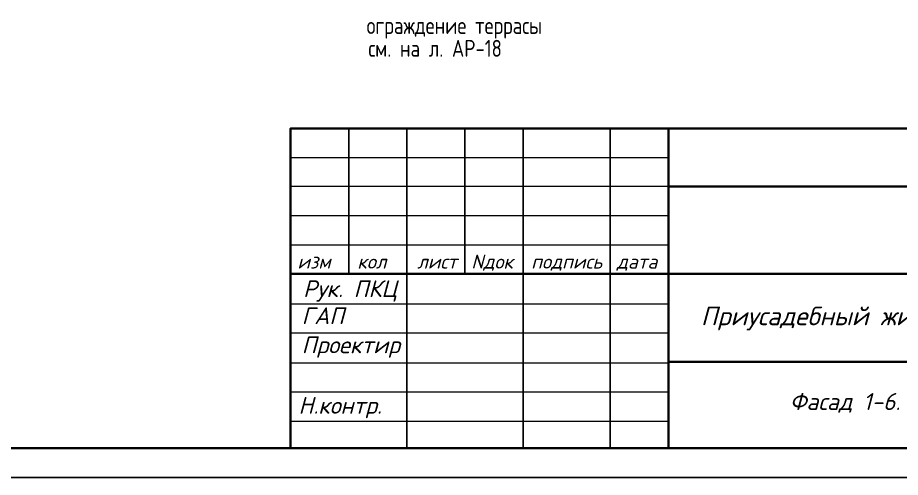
# Model space of a CAD drawing. Extents: x -12289450 to -10763036, y -7834513 to -6150123.
# Drawn here: x -11163120 to -11152186, y -7715920 to -7710229 of the extents above; entities that cross this region are included whole.
import ezdxf

# ---------------------------------------------------------------- set-up
doc = ezdxf.new("R2010")
doc.units = 0
doc.header["$LTSCALE"] = 25
for name, color, linetype in [('Annotation - Text', 7, 'Continuous'), ('ArchiCAD', 7, 'Continuous'), ('kassa', 7, 'Continuous'), ('Новое', 51, 'Continuous')]:
    doc.layers.add(name, color=color, linetype=linetype)
doc.styles.add('gismo', font='isocpeui.ttf')
doc.styles.add('GOST 2.304', font='cs_gost2304.shx')

msp = doc.modelspace()

# ---------------------------------------------------------------- linework, layer by layer
at = {"layer": 'ArchiCAD', "color": 7, "linetype": 'Continuous', "lineweight": 35}
for p, q in [((-11159738.8, -7711599.9), (-11146419, -7711599.9)), ((-11155058.8, -7711599.9), (-11155058.8, -7715559.9)), ((-11155058.8, -7712319.9), (-11146419, -7712319.9)), ((-11159738.8, -7713399.9), (-11146419, -7713399.9)), ((-11155058.8, -7714491.3), (-11146419, -7714491.3))]:
    msp.add_line(p, q, dxfattribs=at)
for points in [[(-11174858.9, -7694896.2), (-11146419, -7694896.2), (-11146419, -7715560.1), (-11174858.9, -7715560.1)], [(-11146419, -7715559.9), (-11159738.8, -7715559.9), (-11159738.8, -7711599.9), (-11146419, -7711599.9), (-11146419, -7715559.9)]]:
    msp.add_lwpolyline(points, close=True, dxfattribs=at)
at = {"layer": 'kassa', "lineweight": 15}
for p, q in [((-11159738.8, -7711959.9), (-11155058.8, -7711959.9)), ((-11155058.8, -7712319.9), (-11159738.8, -7712319.9)), ((-11159738.8, -7712679.9), (-11155058.8, -7712679.9)), ((-11159738.8, -7713039.9), (-11155058.8, -7713039.9)), ((-11159738.8, -7713771.3), (-11155058.8, -7713771.3)), ((-11159738.8, -7714131.3), (-11155058.8, -7714131.3)), ((-11159738.8, -7714502.7), (-11155058.8, -7714502.7)), ((-11159738.8, -7714862.7), (-11155058.8, -7714862.7)), ((-11159738.8, -7715222.7), (-11155058.8, -7715222.7))]:
    msp.add_line(p, q, dxfattribs=at)
at = {"layer": 'Новое', "color": 7, "linetype": 'Continuous'}
for p, q in [((-11159738.8, -7711599.9), (-11159738.8, -7715559.9)), ((-11159018.8, -7711599.9), (-11159018.8, -7713399.9)), ((-11158298.8, -7711599.9), (-11158298.8, -7715559.9)), ((-11157578.8, -7711599.9), (-11157578.8, -7713399.9)), ((-11156858.8, -7711599.9), (-11156858.8, -7715559.9)), ((-11155778.8, -7711599.9), (-11155778.8, -7715559.9))]:
    msp.add_line(p, q, dxfattribs=at)
msp.add_lwpolyline([(-11176298.9, -7694536.2), (-11146059, -7694536.2), (-11146059, -7715920.1), (-11176298.9, -7715920.1)], close=True, dxfattribs=at)
msp.add_lwpolyline([(-11176298.9, -7694536.2), (-11146059, -7694536.2), (-11146059, -7715920.1), (-11176298.9, -7715920.1)], close=True, dxfattribs=at)
msp.add_lwpolyline([(-11176298.9, -7694536.2), (-11146059, -7694536.2), (-11146059, -7715920.1), (-11176298.9, -7715920.1)], close=True, dxfattribs=at)
msp.add_lwpolyline([(-11176298.9, -7694536.2), (-11146059, -7694536.2), (-11146059, -7715920.1), (-11176298.9, -7715920.1)], close=True, dxfattribs=at)

# ---------------------------------------------------------------- texts
at = {"layer": 'Annotation - Text', "color": 0, "lineweight": 25}
for s, height, style, p in [('ограждение террасы', 210, 'GOST 2.304', (-11158796.1, -7710431.1)), ('см. на л. АР-18', 210, 'GOST 2.304', (-11158775.3, -7710714.1)), ('Nдок', 173.16, 'gismo', (-11157500.1, -7713335.7)), ('изм', 173.16, 'gismo', (-11159654.4, -7713335.7)), ('кол', 173.16, 'gismo', (-11158912.8, -7713335.7)), ('лист', 173.16, 'gismo', (-11158171.1, -7713335.7)), ('подпись', 173.16, 'gismo', (-11156758.4, -7713335.7)), ('дата', 173.16, 'gismo', (-11155698.9, -7713335.7)), ('Рук. ПКЦ', 207.79, 'gismo', (-11159583.8, -7713688.6)), ('ГАП', 207.79, 'gismo', (-11159601.5, -7714023.8)), ('Приусадебный жилой дом', 230.877, 'gismo', (-11154656.5, -7714037.7)), ('Проектир', 207.79, 'gismo', (-11159601.5, -7714383.8)), ('Фасад 1-6.', 210, 'gismo', (-11153556.5, -7715086.7)), ('Н.контр.', 207.79, 'gismo', (-11159641, -7715132.6))]:
    msp.add_text(s, height=height, dxfattribs=dict(at, style=style)).set_placement(p)

doc.saveas('drawing.dxf')
